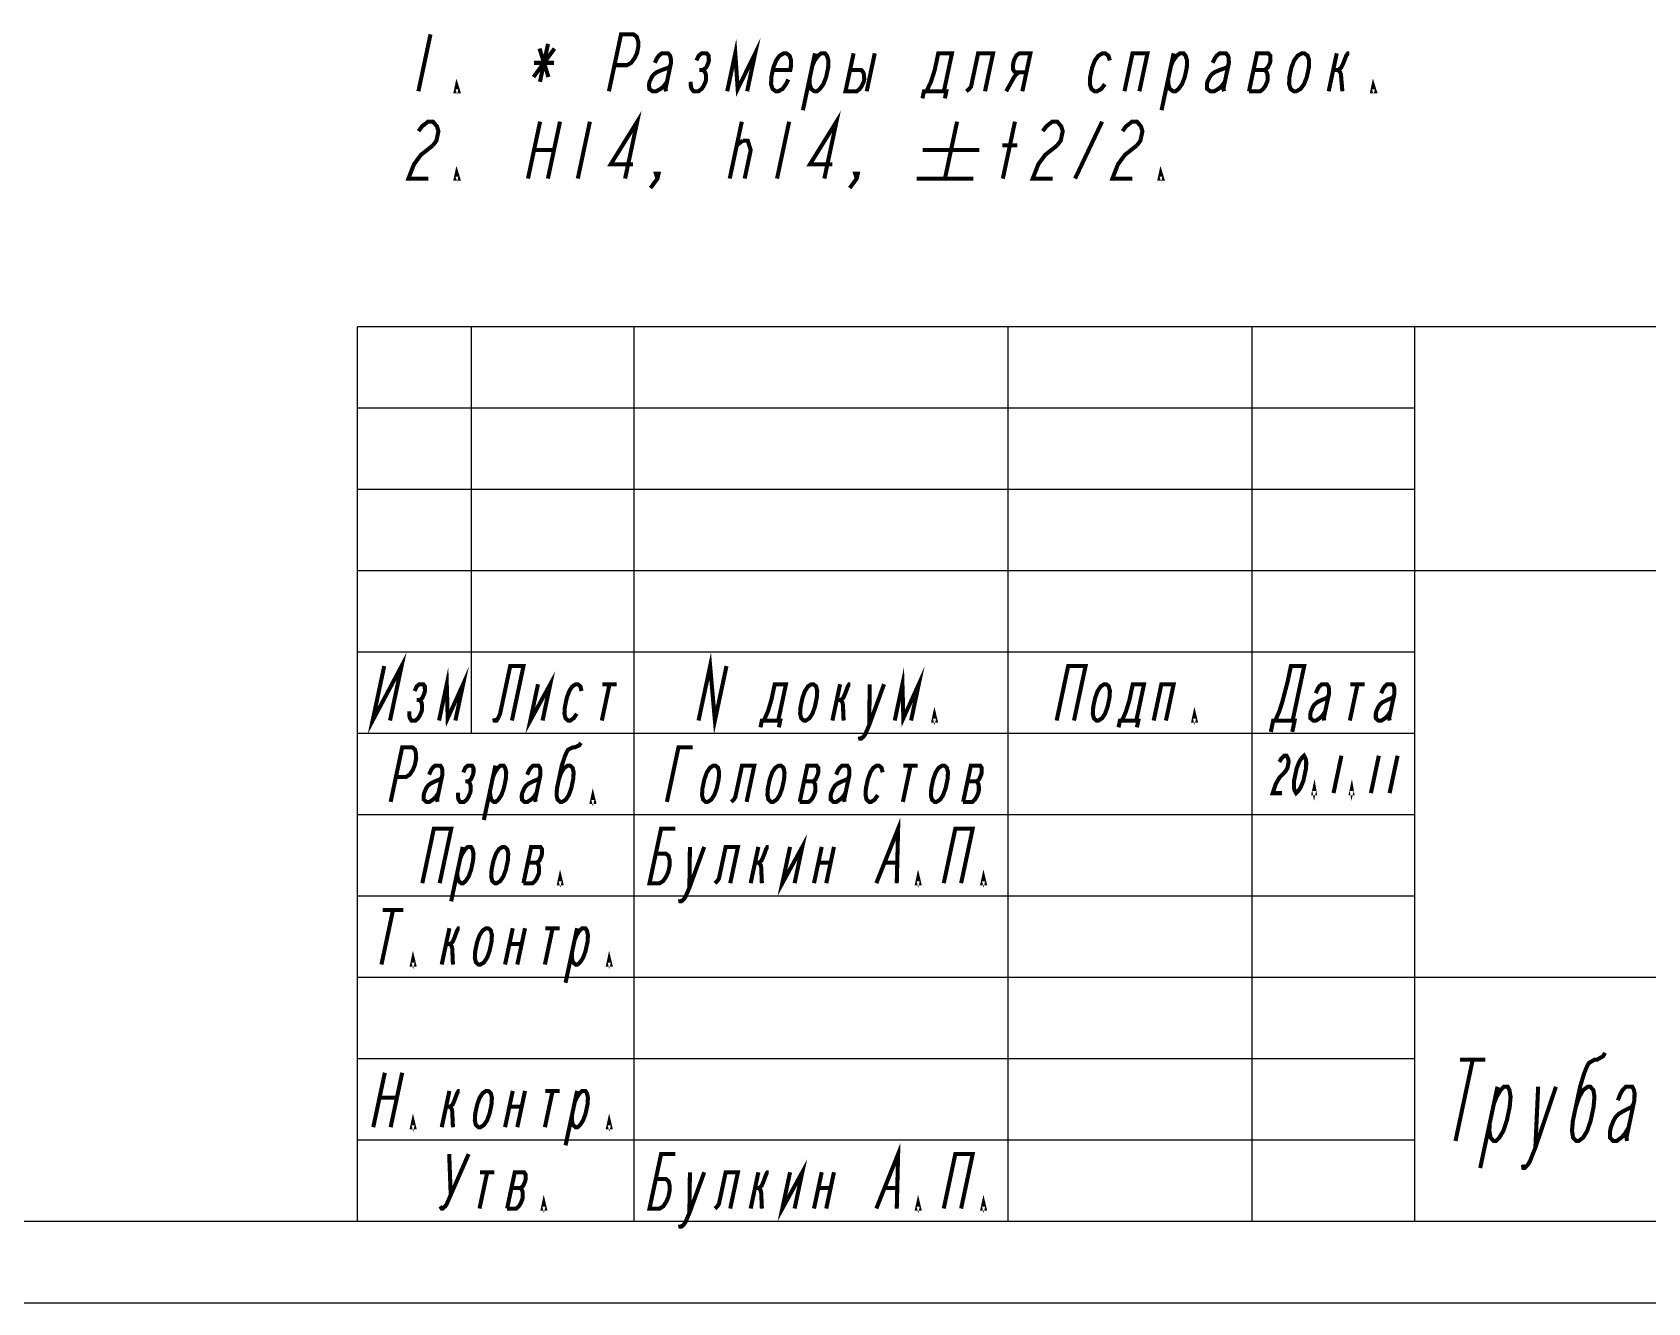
# Model space of a CAD drawing. Header units: millimetres. Extents: x 0 to 420, y 0 to 297.
# Drawn here: x 210 to 309.3, y 0 to 78.1 of the extents above; entities that cross this region are included whole.
import ezdxf

# ---------------------------------------------------------------- set-up
doc = ezdxf.new("R2010")
doc.units = ezdxf.units.MM
doc.header["$LTSCALE"] = 23.1
doc.layers.get('0').update_dxf_attribs({"linetype": 'CONTINUOUS'})

msp = doc.modelspace()

# ---------------------------------------------------------------- linework, layer by layer
at = {"color": 7, "linetype": 'Continuous'}
for p, q in [((415, 60), (230, 60)), ((230, 5), (230, 60)), ((237, 35), (237, 60)), ((247, 5), (247, 60)), ((270, 5), (270, 60)), ((285, 5), (285, 60)), ((295, 5), (295, 60)), ((295, 55), (230, 55)), ((295, 50), (230, 50)), ((415, 45), (230, 45)), ((295, 40), (230, 40)), ((295, 35), (230, 35)), ((295, 30), (230, 30)), ((295, 25), (230, 25)), ((415, 20), (230, 20)), ((295, 15), (230, 15)), ((295, 10), (230, 10)), ((415, 5), (20, 5)), ((415, 5), (230, 5)), ((0, 0), (420, 0))]:
    msp.add_line(p, q, dxfattribs=at)
at = {"color": 2, "linetype": 'Continuous', "const_width": 0.25}
for points in [[(234.4817139, 77.9706656), (233.7377673, 74.4706677)], [(241.7077185, 77.3873337), (241.2117627, 75.0539996)], [(245.7927979, 76.0748337), (246.5584314, 76.0748337), (246.8191113, 76.2206635), (247.0342383, 76.5123294), (247.1727942, 76.8040018), (247.2657715, 77.2414975), (247.2512109, 77.5331635), (247.1600793, 77.8248294), (246.9614099, 77.9706656), (246.1957764, 77.9706656), (245.4518298, 74.4706677)], [(252.7252588, 74.4706677), (253.2212402, 76.8040018), (253.3687683, 74.6164975), (254.4462231, 76.8040018), (253.9502673, 74.4706677)], [(240.8143726, 75.3456656), (242.1051086, 77.0956677)], [(241.1863586, 77.0956677), (241.7331226, 75.3456656)], [(248.2738074, 76.2206635), (248.4123633, 76.5123294), (248.5199268, 76.6581656), (248.7040356, 76.8040018), (249.0868652, 76.8040018), (249.2089893, 76.6581656), (249.2545422, 76.5123294), (249.2691028, 76.2206635), (248.9281348, 74.6164975), (248.9736877, 74.4706677)], [(250.8313623, 76.3664996), (250.9699182, 76.6581656), (251.1540527, 76.8040018), (251.4602856, 76.8040018), (251.5824097, 76.6581656), (251.5969958, 76.3664996), (251.5659778, 76.2206635), (251.4274219, 75.9289975), (251.243313, 75.7831677), (251.0136255, 75.7831677)], [(256.4787012, 75.1998294), (256.3401196, 74.9081635), (256.1250183, 74.6164975), (255.8643127, 74.4706677), (255.7111963, 74.4706677), (255.5125012, 74.6164975), (255.4213696, 74.9081635), (255.4378015, 75.3456656), (255.5617969, 75.9289975), (255.7313708, 76.3664996), (255.9464722, 76.6581656), (256.2071777, 76.8040018), (256.3602942, 76.8040018), (256.5589893, 76.6581656), (256.6501208, 76.3664996), (256.633689, 75.9289975), (256.6026709, 75.7831677), (255.5308044, 75.7831677)], [(258.1212231, 76.8040018), (257.3772766, 73.3039975)], [(257.9662354, 76.0748337), (258.1047913, 76.3664996), (258.3199182, 76.6581656), (258.5040527, 76.8040018), (258.7337402, 76.8040018), (258.8558643, 76.6581656), (258.9469958, 76.3664996), (258.930564, 75.9289975), (258.8065686, 75.3456656), (258.6369946, 74.9081635), (258.4218933, 74.6164975), (258.2377588, 74.4706677), (258.0846423, 74.4706677), (257.8859473, 74.6164975), (257.7948157, 74.9081635), (257.7802551, 75.1998294)], [(260.4946692, 76.8040018), (259.9986877, 74.4706677), (260.6877502, 74.4706677), (260.8718848, 74.6164975), (260.9794482, 74.7623337), (261.1180042, 75.0539996), (261.1489966, 75.1998294), (261.134436, 75.4915018), (261.0888831, 75.6373315), (260.9667334, 75.7831677), (260.2776709, 75.7831677)], [(261.7962231, 76.8040018), (261.3002673, 74.4706677)], [(264.9752673, 74.4706677), (265.2523792, 75.0539996), (265.483938, 75.7831677), (265.7009106, 76.8040018), (266.5431152, 76.8040018), (266.0471338, 74.4706677)], [(267.4252588, 74.4706677), (267.6093933, 74.6164975), (267.7169568, 74.7623337), (267.7479492, 74.9081635), (268.1509277, 76.8040018), (269.0696777, 76.8040018), (268.5736963, 74.4706677)], [(270.8705713, 74.4706677), (271.3665527, 76.8040018), (270.6774902, 76.8040018), (270.4933557, 76.6581656), (270.3547998, 76.3664996), (270.2927893, 76.0748337), (270.3073755, 75.7831677), (270.4294995, 75.6373315), (271.118562, 75.6373315)], [(276.2501038, 76.3664996), (276.1589722, 76.6581656), (275.9603027, 76.8040018), (275.8071606, 76.8040018), (275.5464807, 76.6581656), (275.3313538, 76.3664996), (275.1618054, 75.9289975), (275.0378101, 75.3456656), (275.0213782, 74.9081635), (275.1125098, 74.6164975), (275.3112048, 74.4706677), (275.4643213, 74.4706677), (275.7250012, 74.6164975), (275.9401282, 74.9081635)], [(277.1487048, 74.4706677), (277.6446606, 76.8040018), (278.5634106, 76.8040018), (278.0674548, 74.4706677)], [(280.1712231, 76.8040018), (279.4272766, 73.3039975)], [(280.0162354, 76.0748337), (280.1547913, 76.3664996), (280.3699182, 76.6581656), (280.5540527, 76.8040018), (280.7837402, 76.8040018), (280.9058643, 76.6581656), (280.9969958, 76.3664996), (280.980564, 75.9289975), (280.8565686, 75.3456656), (280.6869946, 74.9081635), (280.4718933, 74.6164975), (280.2877588, 74.4706677), (280.1346423, 74.4706677), (279.9359473, 74.6164975), (279.8448157, 74.9081635), (279.8302551, 75.1998294)], [(282.5737903, 76.2206635), (282.7123462, 76.5123294), (282.8199097, 76.6581656), (283.0040442, 76.8040018), (283.3868481, 76.8040018), (283.5089722, 76.6581656), (283.5545508, 76.5123294), (283.5691113, 76.2206635), (283.2281433, 74.6164975), (283.2736963, 74.4706677)], [(284.8049377, 74.4706677), (285.3009192, 76.8040018), (285.9899817, 76.8040018), (286.1121057, 76.6581656), (286.1266663, 76.3664996), (286.0956738, 76.2206635), (285.9571179, 75.9289975), (285.7729834, 75.7831677), (285.0839209, 75.7831677)], [(287.411814, 75.9289975), (287.5813623, 76.3664996), (287.7964893, 76.6581656), (288.0571692, 76.8040018), (288.2102856, 76.8040018), (288.4089807, 76.6581656), (288.5001123, 76.3664996), (288.4836804, 75.9289975), (288.3596851, 75.3456656), (288.1901367, 74.9081635), (287.9750098, 74.6164975), (287.7143298, 74.4706677), (287.5611877, 74.4706677), (287.3625183, 74.6164975), (287.2713867, 74.9081635), (287.2878186, 75.3456656), (287.411814, 75.9289975)], [(290.2009277, 76.8040018), (289.7049463, 74.4706677)], [(289.9839294, 75.7831677), (290.290188, 75.7831677), (290.4742969, 75.9289975), (290.6128528, 76.2206635), (290.7824268, 76.6581656), (290.8899902, 76.8040018), (290.9665356, 76.8040018)], [(240.8472363, 76.2206635), (242.0722449, 76.2206635)], [(249.2381104, 76.0748337), (249.1305469, 75.9289975), (248.7167505, 75.7831677), (248.3794995, 75.6373315), (248.195365, 75.4915018), (248.0878015, 75.3456656), (247.9492456, 75.0539996), (247.9182532, 74.9081635), (247.9328137, 74.6164975), (248.1315088, 74.4706677), (248.3611963, 74.4706677), (248.6218762, 74.6164975), (248.8060107, 74.7623337), (249.0211377, 75.0539996)], [(250.4758081, 75.0539996), (250.4903943, 74.7623337), (250.5359473, 74.6164975), (250.6580713, 74.4706677), (250.9643298, 74.4706677), (251.1484387, 74.6164975), (251.2560022, 74.7623337), (251.3945581, 75.0539996), (251.4255762, 75.1998294), (251.41099, 75.4915018), (251.365437, 75.6373315), (251.243313, 75.7831677)], [(269.8752502, 74.4706677), (270.367489, 75.3456656), (270.4750525, 75.4915018), (270.659187, 75.6373315)], [(283.5381189, 76.0748337), (283.4305554, 75.9289975), (283.0167334, 75.7831677), (282.6795081, 75.6373315), (282.4953735, 75.4915018), (282.3878101, 75.3456656), (282.2492542, 75.0539996), (282.2182617, 74.9081635), (282.2328223, 74.6164975), (282.4315173, 74.4706677), (282.6612048, 74.4706677), (282.9218848, 74.6164975), (283.1060193, 74.7623337), (283.3211206, 75.0539996)], [(284.8049377, 74.4706677), (285.4940002, 74.4706677), (285.6781348, 74.6164975), (285.7856982, 74.7623337), (285.9242542, 75.0539996), (285.9552466, 75.1998294), (285.940686, 75.4915018), (285.8951331, 75.6373315), (285.7729834, 75.7831677)], [(290.290188, 75.7831677), (290.412312, 75.6373315), (290.457865, 75.4915018), (290.5471252, 74.4706677)], [(236.1877588, 74.4706677), (236.0346423, 74.4706677), (236.0966272, 74.7623337), (236.1877588, 74.4706677)], [(264.7291479, 74.0331656), (264.8221252, 74.4706677), (266.2002502, 74.4706677), (266.1072729, 74.0331656)], [(292.5377673, 74.4706677), (292.3846252, 74.4706677), (292.4466357, 74.7623337), (292.5377673, 74.4706677)], [(233.7452271, 72.0200418), (233.9603284, 72.3117142), (234.3285974, 72.6033801), (234.6348303, 72.6033801), (234.8790784, 72.3117142), (234.97021, 72.0200418), (234.8462402, 71.4367099), (234.6311133, 71.1450439)], [(241.2192224, 72.6033801), (240.4752502, 69.1033759)], [(242.4442053, 72.6033801), (241.7002588, 69.1033759)], [(244.2817053, 72.6033801), (243.5377588, 69.1033759)], [(246.4471252, 69.1033759), (247.1910974, 72.6033801), (245.561239, 69.9783801), (246.939364, 69.9783801)], [(252.8783752, 69.1033759), (253.6223474, 72.6033801)], [(256.5317139, 72.6033801), (255.7877673, 69.1033759)], [(258.6971338, 69.1033759), (259.4410803, 72.6033801), (257.8112476, 69.9783801), (259.1893726, 69.9783801)], [(266.8567053, 72.6033801), (266.1127588, 69.1033759)], [(269.671095, 69.1033759), (270.4150415, 72.6033801)], [(272.1285461, 72.0200418), (272.3436731, 72.3117142), (272.7119165, 72.6033801), (273.018175, 72.6033801), (273.2624231, 72.3117142), (273.3535547, 72.0200418), (273.2295593, 71.4367099), (273.0144324, 71.1450439)], [(274.1117285, 69.1033759), (275.774425, 72.6033801)], [(277.0285547, 72.0200418), (277.2436816, 72.3117142), (277.611925, 72.6033801), (277.918158, 72.6033801), (278.1624316, 72.3117142), (278.2535632, 72.0200418), (278.1295679, 71.4367099), (277.9144409, 71.1450439)], [(253.2503613, 70.853378), (253.3123462, 71.1450439), (253.6806152, 71.4367099)], [(253.6806152, 71.4367099), (253.9868481, 71.4367099), (254.1691113, 70.853378), (253.7971252, 69.1033759)], [(234.6311133, 71.1450439), (233.8946265, 70.561712), (233.4643726, 69.9783801), (233.1252502, 69.1033759), (234.3502588, 69.1033759)], [(240.8472363, 70.853378), (242.0722449, 70.853378)], [(264.7347363, 70.853378), (268.2347278, 70.853378)], [(269.6456909, 71.1450439), (270.5644409, 71.1450439)], [(273.0144324, 71.1450439), (272.2779456, 70.561712), (271.8477173, 69.9783801), (271.508595, 69.1033759), (272.7336035, 69.1033759)], [(277.9144409, 71.1450439), (277.1779541, 70.561712), (276.7477002, 69.9783801), (276.4086035, 69.1033759), (277.6335864, 69.1033759)], [(236.1877588, 69.1033759), (236.0346423, 69.1033759), (236.0966272, 69.3950418), (236.1877588, 69.1033759)], [(279.4710864, 69.1033759), (279.31797, 69.1033759), (279.3799548, 69.3950418), (279.4710864, 69.1033759)], [(248.4377673, 69.1033759), (248.3466357, 69.3950418), (248.4997522, 69.3950418), (248.4377673, 69.1033759), (248.0075134, 68.5200439)], [(260.6877502, 69.1033759), (260.5966443, 69.3950418), (260.7497607, 69.3950418), (260.6877502, 69.1033759), (260.257522, 68.5200439)], [(264.3627502, 69.1033759), (267.8627673, 69.1033759)], [(231.6367419, 39.1375781), (230.9246851, 35.7875821), (232.7045581, 39.1375781), (231.9925012, 35.7875821)], [(250.9625098, 35.7875821), (251.6745667, 39.1375781), (251.9674951, 35.7875821), (252.679552, 39.1375781)], [(235.0075085, 35.7875821), (235.4822131, 38.0209149), (235.5396606, 35.9271634), (236.4871985, 38.0209149), (236.0124939, 35.7875821)], [(238.3865552, 35.9271634), (238.4196753, 35.7875821), (238.5453113, 35.7875821), (238.6378015, 35.9271634), (238.7599512, 36.2063324), (239.3830042, 39.1375781), (240.199574, 39.1375781), (239.4874915, 35.7875821)], [(241.092843, 38.0209149), (240.6181128, 35.7875821), (241.846582, 38.0209149), (241.3718774, 35.7875821)], [(263.0224878, 35.7875821), (263.497218, 38.0209149), (263.5546655, 35.9271634), (264.5022034, 38.0209149), (264.0274988, 35.7875821)], [(272.9774927, 35.7875821), (273.6895752, 39.1375781), (274.7573657, 39.1375781), (274.0453088, 35.7875821)], [(286.4196973, 35.7875821), (286.6639966, 36.3459137), (286.8454907, 36.9042453), (287.1753076, 38.1604962), (287.3830005, 39.1375781), (288.1995703, 39.1375781), (287.4874878, 35.7875821)], [(233.5088232, 37.6021646), (233.6309729, 37.8813272), (233.7862683, 38.0209149), (234.0375146, 38.0209149), (234.1334656, 37.8813272), (234.1369519, 37.6021646), (234.1072925, 37.4625769), (233.9851428, 37.1834143), (233.8298474, 37.0438266), (233.6414062, 37.0438266)], [(243.7675745, 37.6021646), (243.701283, 37.8813272), (243.5425269, 38.0209149), (243.4168909, 38.0209149), (243.1987903, 37.8813272), (243.0138354, 37.6021646), (242.8620007, 37.1834143), (242.7433374, 36.6250827), (242.7171387, 36.2063324), (242.7834302, 35.9271634), (242.9421863, 35.7875821), (243.0678223, 35.7875821), (243.2859229, 35.9271634), (243.4708777, 36.2063324)], [(245.489718, 38.0209149), (245.0149878, 35.7875821)], [(245.0500305, 38.0209149), (245.9294055, 38.0209149)], [(254.9825024, 35.7875821), (255.1046521, 36.0667447), (255.2268018, 36.3459137), (255.4379553, 37.0438266), (255.6456482, 38.0209149), (256.336582, 38.0209149), (255.8618774, 35.7875821)], [(257.3520007, 37.1834143), (257.5038354, 37.6021646), (257.6887903, 37.8813272), (257.9068909, 38.0209149), (258.0325269, 38.0209149), (258.191283, 37.8813272), (258.2575745, 37.6021646), (258.2313757, 37.1834143), (258.1127124, 36.6250827), (257.9608777, 36.2063324), (257.7759229, 35.9271634), (257.5578223, 35.7875821), (257.4321863, 35.7875821), (257.2734302, 35.9271634), (257.2071387, 36.2063324), (257.2333374, 36.6250827), (257.3520007, 37.1834143)], [(259.6656409, 38.0209149), (259.1909363, 35.7875821)], [(259.4579736, 37.0438266), (259.583584, 37.0438266), (259.70922, 37.0438266), (259.8645154, 37.1834143), (259.986665, 37.4625769), (260.1384741, 37.8813272), (260.2309644, 38.0209149), (260.2937695, 38.0209149)], [(260.8676294, 34.8104938), (260.9007751, 34.6709125), (260.9635803, 34.6709125), (261.1188757, 34.8104938), (261.211366, 34.9500815), (261.4556653, 35.5084131), (262.3665967, 38.0209149)], [(261.4872217, 38.0209149), (261.4556653, 35.5084131)], [(275.3470166, 37.1834143), (275.4988257, 37.6021646), (275.6837805, 37.8813272), (275.9019067, 38.0209149), (276.0275171, 38.0209149), (276.1862988, 37.8813272), (276.2525647, 37.6021646), (276.2263916, 37.1834143), (276.1077026, 36.6250827), (275.9558936, 36.2063324), (275.7709131, 35.9271634), (275.5528125, 35.7875821), (275.4271765, 35.7875821), (275.2684204, 35.9271634), (275.2021289, 36.2063324), (275.2283276, 36.6250827), (275.3470166, 37.1834143)], [(276.997511, 35.7875821), (277.1196606, 36.0667447), (277.2418103, 36.3459137), (277.4529639, 37.0438266), (277.6606567, 38.0209149), (278.3515906, 38.0209149), (277.876886, 35.7875821)], [(278.9446765, 35.7875821), (279.4194067, 38.0209149), (280.1731458, 38.0209149), (279.6984412, 35.7875821)], [(288.9113452, 37.4625769), (289.0334949, 37.7417459), (289.1259851, 37.8813272), (289.2812805, 38.0209149), (289.595332, 38.0209149), (289.691283, 37.8813272), (289.7244287, 37.7417459), (289.727915, 37.4625769), (289.4015332, 35.9271634), (289.434679, 35.7875821)], [(291.479718, 38.0209149), (291.0049878, 35.7875821)], [(291.0400305, 38.0209149), (291.9194055, 38.0209149)], [(292.9313379, 37.4625769), (293.0534875, 37.7417459), (293.1459778, 37.8813272), (293.3012732, 38.0209149), (293.6153247, 38.0209149), (293.7113013, 37.8813272), (293.7444214, 37.7417459), (293.7479077, 37.4625769), (293.4215515, 35.9271634), (293.4546973, 35.7875821)], [(233.1789807, 36.3459137), (233.182467, 36.0667447), (233.2156128, 35.9271634), (233.3115637, 35.7875821), (233.5628101, 35.7875821), (233.7181055, 35.9271634), (233.8105957, 36.0667447), (233.9327454, 36.3459137), (233.9624048, 36.485495), (233.9589441, 36.764664), (233.9257983, 36.9042453), (233.8298474, 37.0438266)], [(259.70922, 37.0438266), (259.8051709, 36.9042453), (259.8383167, 36.764664), (259.8818701, 35.7875821)], [(289.69823, 37.3229956), (289.6057654, 37.1834143), (289.2620288, 37.0438266), (288.9810974, 36.9042453), (288.825802, 36.764664), (288.7333374, 36.6250827), (288.6111877, 36.3459137), (288.5815027, 36.2063324), (288.584989, 35.9271634), (288.7437451, 35.7875821), (288.9321863, 35.7875821), (289.1502869, 35.9271634), (289.3055823, 36.0667447), (289.4905627, 36.3459137)], [(293.7182483, 37.3229956), (293.6257581, 37.1834143), (293.2820215, 37.0438266), (293.0011157, 36.9042453), (292.8458203, 36.764664), (292.7533301, 36.6250827), (292.6311804, 36.3459137), (292.6014954, 36.2063324), (292.6049817, 35.9271634), (292.7637378, 35.7875821), (292.952179, 35.7875821), (293.1703052, 35.9271634), (293.3256006, 36.0667447), (293.5105554, 36.3459137)], [(254.7678625, 35.3688318), (254.8568665, 35.7875821), (255.9874878, 35.7875821), (255.8984839, 35.3688318)], [(265.5350024, 35.7875821), (265.4093665, 35.7875821), (265.4687109, 36.0667447), (265.5350024, 35.7875821)], [(276.7828711, 35.3688318), (276.871875, 35.7875821), (278.0024963, 35.7875821), (277.9134924, 35.3688318)], [(281.5199963, 35.7875821), (281.394386, 35.7875821), (281.4537048, 36.0667447), (281.5199963, 35.7875821)], [(286.1457129, 35.0896628), (286.2940613, 35.7875821), (287.6131238, 35.7875821), (287.4647754, 35.0896628)], [(232.3566687, 32.3229987), (232.9847974, 32.3229987), (233.2028979, 32.46258), (233.3878784, 32.741749), (233.5100281, 33.0209116), (233.599032, 33.4396619), (233.5955457, 33.7188309), (233.5292798, 33.9979935), (233.370498, 34.1375812), (232.7423694, 34.1375812), (232.0303125, 30.7875787)], [(242.3770166, 32.1834109), (242.5288257, 32.6021613), (242.7137805, 32.8813303), (242.9319067, 33.0209116), (243.0575171, 33.0209116), (243.2162988, 32.8813303), (243.2825647, 32.6021613), (243.2563916, 32.1834109), (243.1377026, 31.6250793), (242.9858936, 31.206329), (242.8009131, 30.92716), (242.5828125, 30.7875787), (242.4571765, 30.7875787), (242.2984204, 30.92716), (242.2321289, 31.206329), (242.2583276, 31.6250793), (242.3770166, 32.1834109), (242.5550244, 33.0209116), (242.7365186, 33.5792432), (242.8586682, 33.8584122), (242.9511328, 33.9979935), (243.2320642, 34.1375812), (243.3577002, 34.1375812), (243.638606, 34.2771625), (243.7310962, 34.4167438)], [(249.0153186, 30.7875787), (249.7273755, 34.1375812), (250.6067505, 34.1375812)], [(287.7, 31.3243066), (287.5969995, 31.5159778), (287.5658533, 31.7076425), (287.5754663, 32.090972), (287.7384265, 32.8576437), (287.8917737, 33.2409732), (288.0043872, 33.4326443), (288.1888806, 33.6243091), (288.2918811, 33.4326443), (288.3230273, 33.2409732), (288.3134143, 32.8576437), (288.1504541, 32.090972), (287.9971069, 31.7076425), (287.8844934, 31.5159778), (287.7, 31.3243066)], [(234.3963501, 32.46258), (234.5184998, 32.741749), (234.61099, 32.8813303), (234.7662598, 33.0209116), (235.0803369, 33.0209116), (235.1762878, 32.8813303), (235.2094336, 32.741749), (235.2129199, 32.46258), (234.8865381, 30.92716), (234.9196838, 30.7875787)], [(236.4988367, 32.6021613), (236.6209863, 32.8813303), (236.7762817, 33.0209116), (237.0275281, 33.0209116), (237.123479, 32.8813303), (237.1269397, 32.6021613), (237.0972803, 32.46258), (236.9751306, 32.1834109), (236.8198352, 32.0438297), (236.631394, 32.0438297)], [(238.4722009, 33.0209116), (237.760144, 29.6709155)], [(238.3238525, 32.3229987), (238.4460022, 32.6021613), (238.6309827, 32.8813303), (238.7862781, 33.0209116), (238.9747192, 33.0209116), (239.0706702, 32.8813303), (239.1369617, 32.6021613), (239.1107629, 32.1834109), (238.992074, 31.6250793), (238.8402649, 31.206329), (238.6552844, 30.92716), (238.499989, 30.7875787), (238.3743787, 30.7875787), (238.2155969, 30.92716), (238.1493311, 31.206329), (238.1458447, 31.485498)], [(240.4263391, 32.46258), (240.5484888, 32.741749), (240.640979, 32.8813303), (240.7962744, 33.0209116), (241.1103259, 33.0209116), (241.2063025, 32.8813303), (241.2394226, 32.741749), (241.2429089, 32.46258), (240.9165527, 30.92716), (240.9496985, 30.7875787)], [(251.3220117, 32.1834109), (251.4738208, 32.6021613), (251.6588013, 32.8813303), (251.8769019, 33.0209116), (252.0025122, 33.0209116), (252.1612939, 32.8813303), (252.2275854, 32.6021613), (252.2013867, 32.1834109), (252.0826978, 31.6250793), (251.9308887, 31.206329), (251.7459082, 30.92716), (251.5278076, 30.7875787), (251.4021973, 30.7875787), (251.2434155, 30.92716), (251.177124, 31.206329), (251.2033228, 31.6250793), (251.3220117, 32.1834109)], [(252.9725061, 30.7875787), (253.1278015, 30.92716), (253.2202661, 31.0667477), (253.2499512, 31.206329), (253.6356519, 33.0209116), (254.3893909, 33.0209116), (253.9146863, 30.7875787)], [(255.3420044, 32.1834109), (255.4938391, 32.6021613), (255.6787939, 32.8813303), (255.8968945, 33.0209116), (256.0225305, 33.0209116), (256.1812866, 32.8813303), (256.2475781, 32.6021613), (256.2213794, 32.1834109), (256.1027161, 31.6250793), (255.9508813, 31.206329), (255.7659265, 30.92716), (255.5478003, 30.7875787), (255.4221899, 30.7875787), (255.2634082, 30.92716), (255.1971423, 31.206329), (255.2233411, 31.6250793), (255.3420044, 32.1834109)], [(257.1809399, 30.7875787), (257.6556445, 33.0209116), (258.220968, 33.0209116), (258.3169189, 32.8813303), (258.3203796, 32.6021613), (258.2907202, 32.46258), (258.1685706, 32.1834109), (258.0132751, 32.0438297), (257.4479517, 32.0438297)], [(259.4213416, 32.46258), (259.5434912, 32.741749), (259.6359814, 32.8813303), (259.7912769, 33.0209116), (260.1053284, 33.0209116), (260.2012793, 32.8813303), (260.234425, 32.741749), (260.2379114, 32.46258), (259.9115552, 30.92716), (259.9446753, 30.7875787)], [(262.2775671, 32.6021613), (262.2113013, 32.8813303), (262.0525195, 33.0209116), (261.9269092, 33.0209116), (261.708783, 32.8813303), (261.5238281, 32.6021613), (261.3719934, 32.1834109), (261.2533301, 31.6250793), (261.2271313, 31.206329), (261.2934229, 30.92716), (261.452179, 30.7875787), (261.5778149, 30.7875787), (261.7959155, 30.92716), (261.9808704, 31.206329)], [(263.9997107, 33.0209116), (263.5250061, 30.7875787)], [(263.5600232, 33.0209116), (264.4393982, 33.0209116)], [(265.3920117, 32.1834109), (265.5438208, 32.6021613), (265.7288013, 32.8813303), (265.9469019, 33.0209116), (266.0725122, 33.0209116), (266.2312939, 32.8813303), (266.2975854, 32.6021613), (266.2713867, 32.1834109), (266.1526978, 31.6250793), (266.0008887, 31.206329), (265.8159082, 30.92716), (265.5978076, 30.7875787), (265.4721973, 30.7875787), (265.3134155, 30.92716), (265.247124, 31.206329), (265.2733228, 31.6250793), (265.3920117, 32.1834109)], [(267.2309473, 30.7875787), (267.7056519, 33.0209116), (268.2709497, 33.0209116), (268.3669263, 32.8813303), (268.370387, 32.6021613), (268.3407275, 32.46258), (268.2185779, 32.1834109), (268.0632825, 32.0438297), (267.497959, 32.0438297)], [(286.6698926, 33.2409732), (286.7825061, 33.4326443), (286.9669995, 33.6243091), (287.1107593, 33.6243091), (287.2137598, 33.4326443), (287.244906, 33.2409732), (287.1634131, 32.8576437), (287.0507996, 32.6659726), (286.8663062, 32.4743079), (286.6818127, 32.2826431), (286.4565857, 31.8993073), (286.2625049, 31.3243066), (286.8374927, 31.3243066)], [(290.4888831, 33.6243091), (290.0000024, 31.3243066)], [(292.7888855, 33.6243091), (292.3000049, 31.3243066)], [(293.9388867, 33.6243091), (293.4500061, 31.3243066)], [(235.1832349, 32.3229987), (235.0907446, 32.1834109), (234.7470337, 32.0438297), (234.4661023, 31.9042484), (234.3108069, 31.7646606), (234.2183167, 31.6250793), (234.096167, 31.3459103), (234.0665076, 31.206329), (234.0699939, 30.92716), (234.22875, 30.7875787), (234.4171912, 30.7875787), (234.6352917, 30.92716), (234.7905872, 31.0667477), (234.975542, 31.3459103)], [(236.1689941, 31.3459103), (236.1724548, 31.0667477), (236.2056006, 30.92716), (236.3015515, 30.7875787), (236.5528235, 30.7875787), (236.7081189, 30.92716), (236.8005835, 31.0667477), (236.9227332, 31.3459103), (236.9524182, 31.485498), (236.9489319, 31.7646606), (236.9157861, 31.9042484), (236.8198352, 32.0438297)], [(241.2132495, 32.3229987), (241.1207593, 32.1834109), (240.7770227, 32.0438297), (240.4961169, 31.9042484), (240.3408215, 31.7646606), (240.2483313, 31.6250793), (240.1261816, 31.3459103), (240.0964966, 31.206329), (240.0999829, 30.92716), (240.258739, 30.7875787), (240.4471802, 30.7875787), (240.6653064, 30.92716), (240.8205762, 31.0667477), (241.0055566, 31.3459103)], [(257.1809399, 30.7875787), (257.7462378, 30.7875787), (257.9015332, 30.92716), (257.9940234, 31.0667477), (258.1161731, 31.3459103), (258.1458582, 31.485498), (258.1423718, 31.7646606), (258.1092261, 31.9042484), (258.0132751, 32.0438297)], [(260.2082263, 32.3229987), (260.1157617, 32.1834109), (259.7720251, 32.0438297), (259.4910938, 31.9042484), (259.3357983, 31.7646606), (259.2433337, 31.6250793), (259.1211841, 31.3459103), (259.091499, 31.206329), (259.0949854, 30.92716), (259.2537415, 30.7875787), (259.4421826, 30.7875787), (259.6602832, 30.92716), (259.8155786, 31.0667477), (260.0005591, 31.3459103)], [(267.2309473, 30.7875787), (267.7962451, 30.7875787), (267.9515405, 30.92716), (268.0440308, 31.0667477), (268.1661804, 31.3459103), (268.1958398, 31.485498), (268.1923792, 31.7646606), (268.1592334, 31.9042484), (268.0632825, 32.0438297)], [(288.8500012, 31.3243066), (288.7781213, 31.3243066), (288.818855, 31.5159778), (288.8500012, 31.3243066)], [(291.1500037, 31.3243066), (291.0781238, 31.3243066), (291.1188574, 31.5159778), (291.1500037, 31.3243066)], [(244.5300037, 30.7875787), (244.4043677, 30.7875787), (244.4637122, 31.0667477), (244.5300037, 30.7875787)], [(261.8918665, 25.7875818), (263.232052, 29.1375778), (263.1481238, 25.7875818)], [(233.9775037, 25.7875818), (234.6895605, 29.1375778), (235.7573767, 29.1375778), (235.0453198, 25.7875818)], [(248.3332031, 27.6021643), (248.9613318, 27.6021643), (249.1200879, 27.4625766), (249.1863794, 27.183414), (249.1898657, 26.904245), (249.1008362, 26.4854947), (248.9786865, 26.2063321), (248.7937317, 25.9271631), (248.5756311, 25.7875818), (247.9475024, 25.7875818), (248.6595593, 29.1375778), (249.5389343, 29.1375778)], [(256.5878284, 28.0209146), (256.1131238, 25.7875818), (257.341593, 28.0209146), (256.8668628, 25.7875818)], [(266.0374951, 25.7875818), (266.749552, 29.1375778), (267.8173682, 29.1375778), (267.1053113, 25.7875818)], [(236.4622046, 28.0209146), (235.7501477, 24.6709122)], [(236.3138562, 27.3229953), (236.4360059, 27.6021643), (236.6209863, 27.8813269), (236.7762817, 28.0209146), (236.9646973, 28.0209146), (237.0606738, 27.8813269), (237.1269397, 27.6021643), (237.1007666, 27.183414), (236.9820776, 26.6250824), (236.8302686, 26.2063321), (236.6452881, 25.9271631), (236.4899927, 25.7875818), (236.3643823, 25.7875818), (236.2056006, 25.9271631), (236.1393091, 26.2063321), (236.1358484, 26.4854947)], [(238.3569983, 27.183414), (238.508833, 27.6021643), (238.6937878, 27.8813269), (238.9118884, 28.0209146), (239.0375244, 28.0209146), (239.1962805, 27.8813269), (239.262572, 27.6021643), (239.2363733, 27.183414), (239.11771, 26.6250824), (238.9658752, 26.2063321), (238.7809204, 25.9271631), (238.5628198, 25.7875818), (238.4371838, 25.7875818), (238.2784277, 25.9271631), (238.2121362, 26.2063321), (238.238335, 26.6250824), (238.3569983, 27.183414)], [(240.1959338, 25.7875818), (240.6706384, 28.0209146), (241.2359619, 28.0209146), (241.3319128, 27.8813269), (241.3353992, 27.6021643), (241.3057141, 27.4625766), (241.1835645, 27.183414), (241.028269, 27.0438327), (240.4629712, 27.0438327)], [(249.8126367, 24.8104967), (249.8457825, 24.6709122), (249.9085876, 24.6709122), (250.0638831, 24.8104967), (250.1563477, 24.950078), (250.4006726, 25.5084128), (251.3115784, 28.0209146)], [(250.4322034, 28.0209146), (250.4006726, 25.5084128)], [(251.9674951, 25.7875818), (252.1227905, 25.9271631), (252.2152808, 26.0667444), (252.2449402, 26.2063321), (252.6306409, 28.0209146), (253.3844055, 28.0209146), (252.9096753, 25.7875818)], [(254.6406372, 28.0209146), (254.1659326, 25.7875818)], [(254.43297, 27.0438327), (254.5585803, 27.0438327), (254.6842163, 27.0438327), (254.8395117, 27.183414), (254.9616614, 27.4625766), (255.1134705, 27.8813269), (255.2059607, 28.0209146), (255.2687659, 28.0209146)], [(258.5350195, 28.0209146), (258.0603149, 25.7875818)], [(259.2887842, 28.0209146), (258.814054, 25.7875818)], [(240.1959338, 25.7875818), (240.7612573, 25.7875818), (240.9165527, 25.9271631), (241.0090173, 26.0667444), (241.131167, 26.3459134), (241.1608521, 26.4854947), (241.1573657, 26.7646637), (241.12422, 26.904245), (241.028269, 27.0438327)], [(254.6842163, 27.0438327), (254.7801672, 26.904245), (254.813313, 26.7646637), (254.8568665, 25.7875818)], [(258.3273267, 27.0438327), (259.0810913, 27.0438327)], [(262.4101501, 27.0438327), (263.1638892, 27.0438327)], [(242.5200073, 25.7875818), (242.3943713, 25.7875818), (242.4537158, 26.0667444), (242.5200073, 25.7875818)], [(264.5299915, 25.7875818), (264.4043811, 25.7875818), (264.4637256, 26.0667444), (264.5299915, 25.7875818)], [(268.5500098, 25.7875818), (268.4243738, 25.7875818), (268.4837183, 26.0667444), (268.5500098, 25.7875818)], [(232.1770715, 24.1375809), (231.464989, 20.7875784)], [(231.5489429, 24.1375809), (232.8052002, 24.1375809)], [(235.6456348, 23.0209113), (235.1709302, 20.7875784)], [(235.4379675, 22.0438293), (235.5635779, 22.0438293), (235.6892139, 22.0438293), (235.8445093, 22.1834138), (235.9666589, 22.4625797), (236.118468, 22.88133), (236.2109583, 23.0209113), (236.2737634, 23.0209113)], [(237.3520129, 22.1834138), (237.503822, 22.6021642), (237.6888025, 22.88133), (237.9069031, 23.0209113), (238.0325134, 23.0209113), (238.1912952, 22.88133), (238.2575867, 22.6021642), (238.2313879, 22.1834138), (238.112699, 21.625079), (237.9608899, 21.2063287), (237.7759094, 20.9271629), (237.5578088, 20.7875784), (237.4321985, 20.7875784), (237.2734167, 20.9271629), (237.2071252, 21.2063287), (237.233324, 21.625079), (237.3520129, 22.1834138)], [(239.5400171, 23.0209113), (239.0653125, 20.7875784)], [(240.2937817, 23.0209113), (239.8190515, 20.7875784)], [(241.9897009, 23.0209113), (241.5149963, 20.7875784)], [(241.5500134, 23.0209113), (242.4293884, 23.0209113)], [(243.4972046, 23.0209113), (242.7851477, 19.670912)], [(243.3488562, 22.3229951), (243.4710059, 22.6021642), (243.6559863, 22.88133), (243.8112817, 23.0209113), (243.9996973, 23.0209113), (244.0956738, 22.88133), (244.1619397, 22.6021642), (244.1357666, 22.1834138), (244.0170776, 21.625079), (243.8652686, 21.2063287), (243.6802881, 20.9271629), (243.5249927, 20.7875784), (243.3993823, 20.7875784), (243.2406006, 20.9271629), (243.1743091, 21.2063287), (243.1708484, 21.4854977)], [(235.6892139, 22.0438293), (235.7851648, 21.9042448), (235.8183105, 21.7646635), (235.861864, 20.7875784)], [(239.3323242, 22.0438293), (240.0860889, 22.0438293)], [(233.475011, 20.7875784), (233.349375, 20.7875784), (233.4087195, 21.0667474), (233.475011, 20.7875784)], [(245.534989, 20.7875784), (245.4093787, 20.7875784), (245.4687231, 21.0667474), (245.534989, 20.7875784)], [(298.5627832, 14.9441496), (297.4999915, 9.9441495)], [(297.7815381, 14.9441496), (299.3440283, 14.9441496)], [(304.8959546, 12.0274805), (305.1069287, 12.6524817), (305.3517407, 13.0691492), (305.6303906, 13.2774829), (305.7866345, 13.2774829), (305.9767419, 13.0691492), (306.0444177, 12.6524817), (305.9897131, 12.0274805), (305.8125769, 11.1941487), (305.6016028, 10.5691475), (305.3567908, 10.1524832), (305.0781152, 9.9441495), (304.9218713, 9.9441495), (304.7317896, 10.1524832), (304.6640881, 10.5691475), (304.7188184, 11.1941487), (304.8959546, 12.0274805), (305.1616589, 13.2774829), (305.4169043, 14.1108147), (305.5835815, 14.5274821), (305.7059875, 14.7358159), (306.0627722, 14.9441496), (306.2190417, 14.9441496), (306.5758264, 15.1524834), (306.6982324, 15.3608139)], [(231.6745532, 14.1375806), (230.9624963, 10.7875781)], [(232.7423694, 14.1375806), (232.0303125, 10.7875781)], [(235.6456348, 13.0209142), (235.1709302, 10.7875781)], [(235.4379675, 12.043829), (235.5635779, 12.043829), (235.6892139, 12.043829), (235.8445093, 12.1834135), (235.9666589, 12.4625793), (236.118468, 12.8813297), (236.2109583, 13.0209142), (236.2737634, 13.0209142)], [(237.3520129, 12.1834135), (237.503822, 12.6021638), (237.6888025, 12.8813297), (237.9069031, 13.0209142), (238.0325134, 13.0209142), (238.1912952, 12.8813297), (238.2575867, 12.6021638), (238.2313879, 12.1834135), (238.112699, 11.6250787), (237.9608899, 11.2063284), (237.7759094, 10.9271626), (237.5578088, 10.7875781), (237.4321985, 10.7875781), (237.2734167, 10.9271626), (237.2071252, 11.2063284), (237.233324, 11.6250787), (237.3520129, 12.1834135)], [(239.5400171, 13.0209142), (239.0653125, 10.7875781)], [(240.2937817, 13.0209142), (239.8190515, 10.7875781)], [(241.9897009, 13.0209142), (241.5149963, 10.7875781)], [(241.5500134, 13.0209142), (242.4293884, 13.0209142)], [(243.4972046, 13.0209142), (242.7851477, 9.6709117)], [(243.3488562, 12.3229948), (243.4710059, 12.6021638), (243.6559863, 12.8813297), (243.8112817, 13.0209142), (243.9996973, 13.0209142), (244.0956738, 12.8813297), (244.1619397, 12.6021638), (244.1357666, 12.1834135), (244.0170776, 11.6250787), (243.8652686, 11.2063284), (243.6802881, 10.9271626), (243.5249927, 10.7875781), (243.3993823, 10.7875781), (243.2406006, 10.9271626), (243.1743091, 11.2063284), (243.1708484, 11.4854974)], [(300.0835144, 13.2774829), (299.0207483, 8.2774828)], [(299.8621069, 12.2358142), (300.0288098, 12.6524817), (300.2736218, 13.0691492), (300.474137, 13.2774829), (300.7085156, 13.2774829), (300.8204883, 13.0691492), (300.8881641, 12.6524817), (300.8334595, 12.0274805), (300.6563232, 11.1941487), (300.4453491, 10.5691475), (300.2005371, 10.1524832), (299.9999963, 9.9441495), (299.8437524, 9.9441495), (299.653645, 10.1524832), (299.5859692, 10.5691475), (299.5964026, 10.985815)], [(301.6431592, 8.4858165), (301.6769971, 8.2774828), (301.7551062, 8.2774828), (301.955647, 8.4858165), (302.078053, 8.694147), (302.4114331, 9.527482), (303.6772778, 13.2774829)], [(302.5835193, 13.2774829), (302.4114331, 9.527482)], [(307.4845276, 12.4441479), (307.6512048, 12.8608154), (307.7736108, 13.0691492), (307.9741516, 13.2774829), (308.3647742, 13.2774829), (308.4767468, 13.0691492), (308.5105847, 12.8608154), (308.5001514, 12.4441479), (308.0130396, 10.1524832), (308.0468774, 9.9441495)], [(231.348197, 12.6021638), (232.4160132, 12.6021638)], [(235.6892139, 12.043829), (235.7851648, 11.9042477), (235.8183105, 11.7646632), (235.861864, 10.7875781)], [(239.3323242, 12.043829), (240.0860889, 12.043829)], [(308.4558545, 12.2358142), (308.3334485, 12.0274805), (307.8985547, 11.8191499), (307.54177, 11.6108162), (307.3412292, 11.4024825), (307.2188232, 11.1941487), (307.0521204, 10.7774812), (307.0078491, 10.5691475), (306.9974158, 10.1524832), (307.1874976, 9.9441495), (307.4218762, 9.9441495), (307.7005261, 10.1524832), (307.9010669, 10.3608138), (308.1458789, 10.7774812)], [(233.475011, 10.7875781), (233.349375, 10.7875781), (233.4087195, 11.0667471), (233.475011, 10.7875781)], [(245.534989, 10.7875781), (245.4093787, 10.7875781), (245.4687231, 11.0667471), (245.534989, 10.7875781)], [(235.0749792, 5.9271625), (235.1709302, 5.787578), (235.233761, 5.787578), (235.3890564, 5.9271625), (235.481521, 6.066747), (236.8251929, 9.1375804)], [(235.6317407, 9.1375804), (235.7258203, 6.6250786)], [(248.3332031, 7.6021637), (248.9613318, 7.6021637), (249.1200879, 7.4625792), (249.1863794, 7.1834134), (249.1898657, 6.9042476), (249.1008362, 6.4854973), (248.9786865, 6.2063283), (248.7937317, 5.9271625), (248.5756311, 5.787578), (247.9475024, 5.787578), (248.6595593, 9.1375804), (249.5389343, 9.1375804)], [(261.8918665, 5.787578), (263.232052, 9.1375804), (263.1481238, 5.787578)], [(266.0374951, 5.787578), (266.749552, 9.1375804), (267.8173682, 9.1375804), (267.1053113, 5.787578)], [(237.9697083, 8.020914), (237.4950037, 5.787578)], [(237.5300208, 8.020914), (238.4093958, 8.020914)], [(239.1909485, 5.787578), (239.6656531, 8.020914), (240.2309509, 8.020914), (240.3269275, 7.8813295), (240.3303882, 7.6021637), (240.3007288, 7.4625792), (240.1785791, 7.1834134), (240.0232837, 7.0438289), (239.4579602, 7.0438289)], [(249.8126367, 4.8104961), (249.8457825, 4.6709116), (249.9085876, 4.6709116), (250.0638831, 4.8104961), (250.1563477, 4.9500806), (250.4006726, 5.5084122), (251.3115784, 8.020914)], [(250.4322034, 8.020914), (250.4006726, 5.5084122)], [(251.9674951, 5.787578), (252.1227905, 5.9271625), (252.2152808, 6.066747), (252.2449402, 6.2063283), (252.6306409, 8.020914), (253.3844055, 8.020914), (252.9096753, 5.787578)], [(254.6406372, 8.020914), (254.1659326, 5.787578)], [(254.43297, 7.0438289), (254.5585803, 7.0438289), (254.6842163, 7.0438289), (254.8395117, 7.1834134), (254.9616614, 7.4625792), (255.1134705, 7.8813295), (255.2059607, 8.020914), (255.2687659, 8.020914)], [(256.5878284, 8.020914), (256.1131238, 5.787578), (257.341593, 8.020914), (256.8668628, 5.787578)], [(258.5350195, 8.020914), (258.0603149, 5.787578)], [(259.2887842, 8.020914), (258.814054, 5.787578)], [(239.1909485, 5.787578), (239.7562463, 5.787578), (239.9115417, 5.9271625), (240.004032, 6.066747), (240.1261816, 6.3459128), (240.1558411, 6.4854973), (240.1523804, 6.7646631), (240.1192346, 6.9042476), (240.0232837, 7.0438289)], [(254.6842163, 7.0438289), (254.7801672, 6.9042476), (254.813313, 6.7646631), (254.8568665, 5.787578)], [(258.3273267, 7.0438289), (259.0810913, 7.0438289)], [(262.4101501, 7.0438289), (263.1638892, 7.0438289)], [(241.5149963, 5.787578), (241.389386, 5.787578), (241.4487048, 6.066747), (241.5149963, 5.787578)], [(264.5299915, 5.787578), (264.4043811, 5.787578), (264.4637256, 6.066747), (264.5299915, 5.787578)], [(268.5500098, 5.787578), (268.4243738, 5.787578), (268.4837183, 6.066747), (268.5500098, 5.787578)]]:
    msp.add_lwpolyline(points, dxfattribs=at)

doc.saveas('drawing.dxf')
